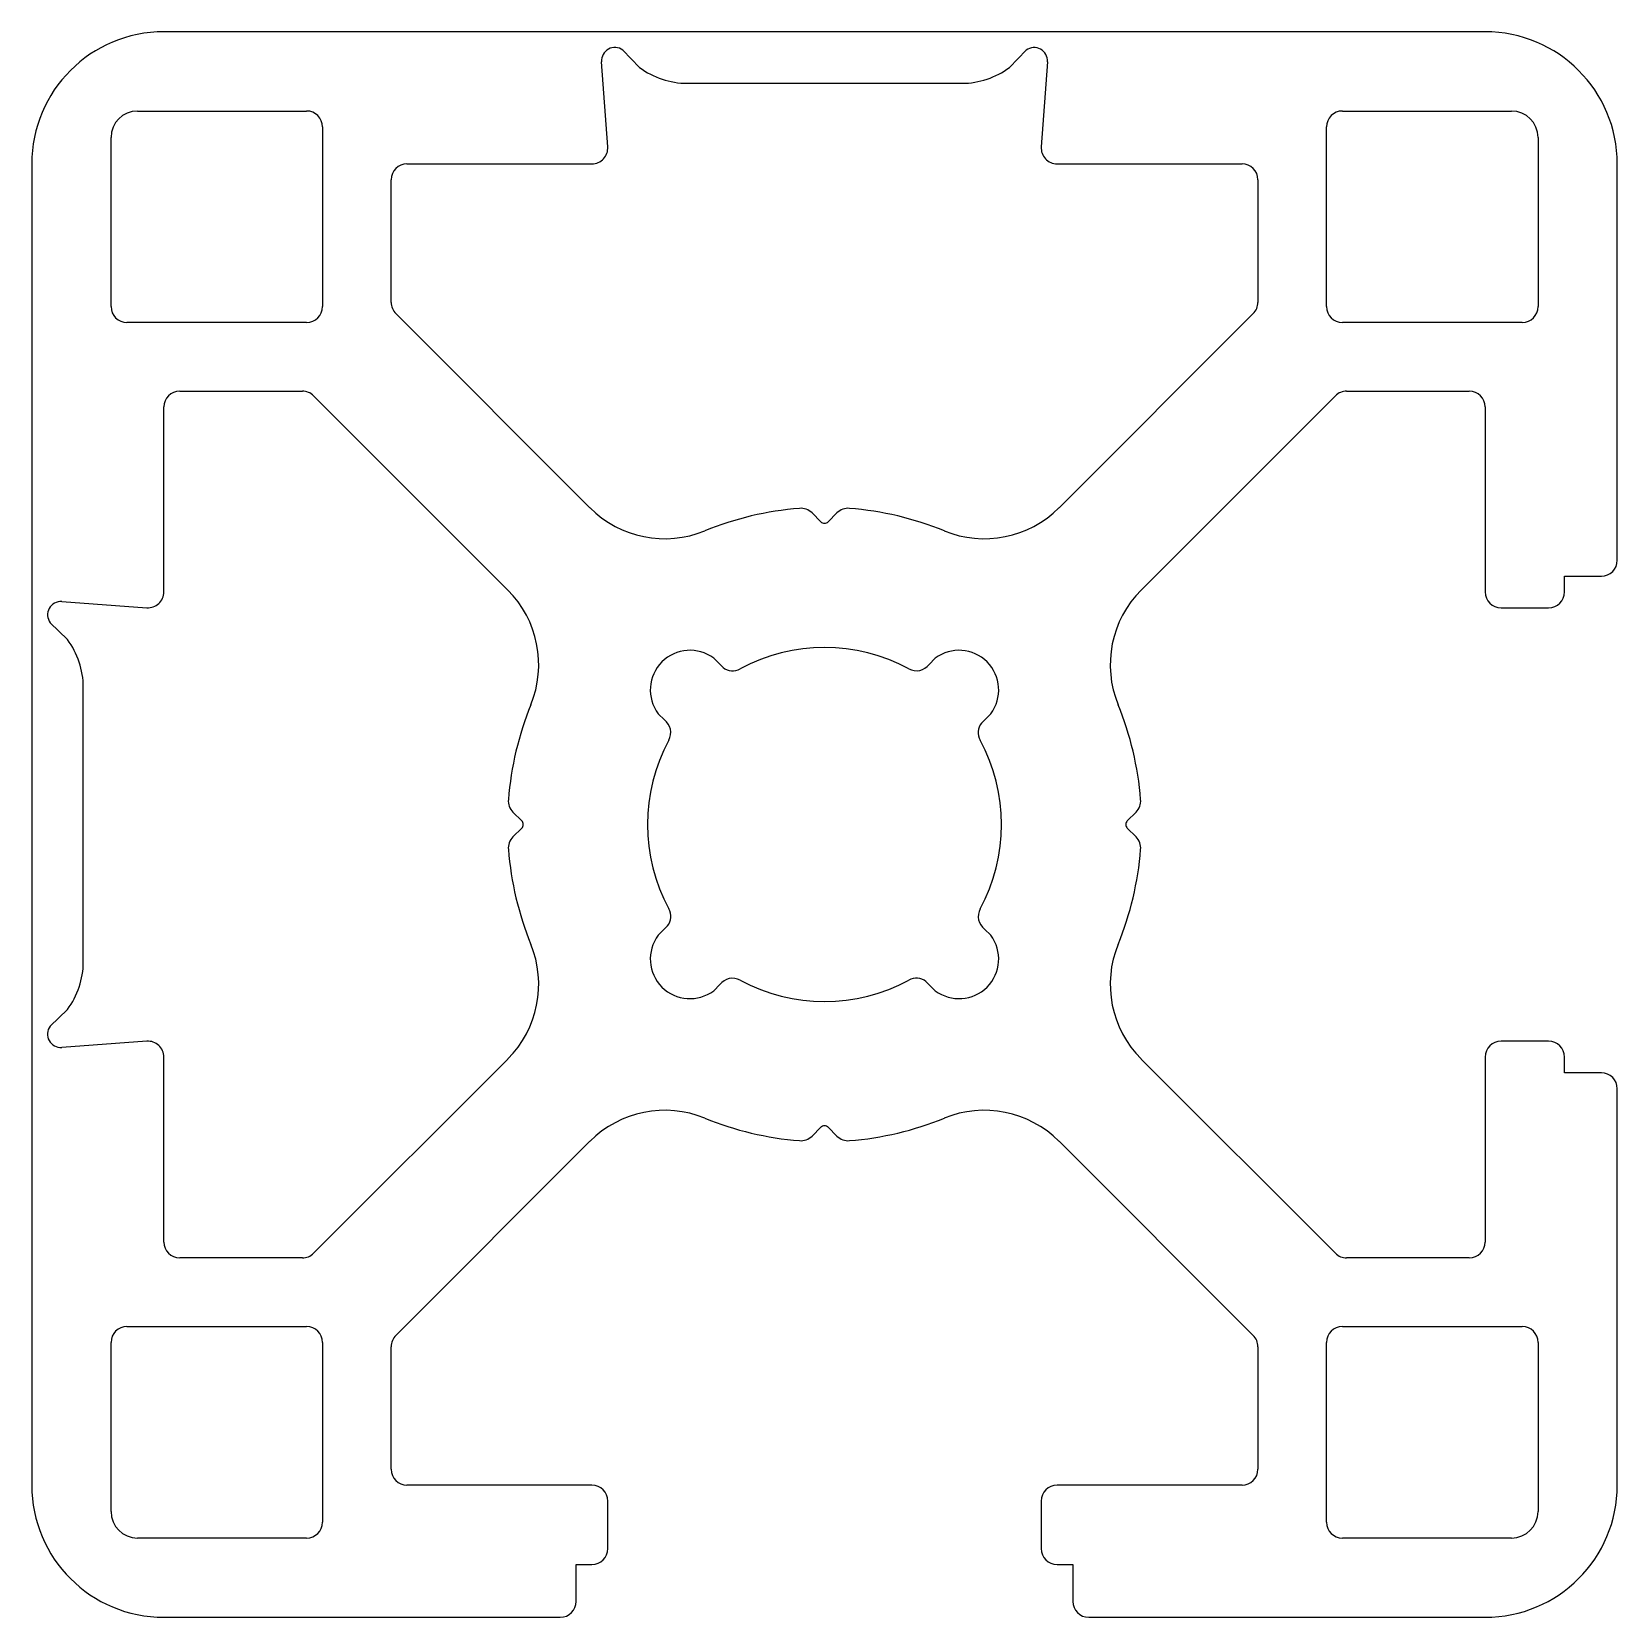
# Model space of a CAD drawing. Extents: x 1132.1 to 1162.1, y 802.1 to 832.1.
import ezdxf

# ---------------------------------------------------------------- set-up
doc = ezdxf.new("R2010")
doc.units = 0
doc.layers.get('0').update_dxf_attribs({"linetype": 'CONTINUOUS'})

msp = doc.modelspace()

# ---------------------------------------------------------------- linework, layer by layer
for p, q in [((1159.584, 832.133), (1134.584, 832.133)), ((1143.265, 831.785), (1143.584, 831.458)), ((1150.584, 831.458), (1150.902, 831.782)), ((1142.982, 829.955), (1142.865, 831.566)), ((1151.302, 831.564), (1151.185, 829.955)), ((1144.484, 831.158), (1149.684, 831.158)), ((1134.084, 830.633), (1137.284, 830.633)), ((1156.884, 830.633), (1160.084, 830.633)), ((1133.584, 826.933), (1133.584, 830.133)), ((1137.584, 830.333), (1137.584, 826.933)), ((1156.584, 826.933), (1156.584, 830.333)), ((1160.584, 830.133), (1160.584, 826.933)), ((1132.084, 829.633), (1132.084, 804.633)), ((1139.184, 829.633), (1142.683, 829.633)), ((1151.484, 829.633), (1154.984, 829.633)), ((1162.084, 822.133), (1162.084, 829.633)), ((1138.884, 827.013), (1138.884, 829.333)), ((1155.284, 829.333), (1155.284, 827.013)), ((1142.646, 823.126), (1138.971, 826.801)), ((1155.196, 826.801), (1151.521, 823.126)), ((1137.284, 826.633), (1133.884, 826.633)), ((1160.284, 826.633), (1156.884, 826.633)), ((1134.884, 825.333), (1137.204, 825.333)), ((1156.963, 825.333), (1159.284, 825.333)), ((1134.584, 821.534), (1134.584, 825.033)), ((1137.416, 825.246), (1141.091, 821.57)), ((1153.076, 821.57), (1156.751, 825.246)), ((1159.584, 825.033), (1159.584, 821.533)), ((1147.013, 822.863), (1146.848, 823.028)), ((1147.319, 823.028), (1147.154, 822.863)), ((1161.084, 821.533), (1161.084, 821.833)), ((1161.084, 821.833), (1161.784, 821.833)), ((1132.653, 821.351), (1134.262, 821.235)), ((1159.884, 821.233), (1160.784, 821.233)), ((1132.759, 820.633), (1132.434, 820.952)), ((1144.988, 820.279), (1145.165, 820.102)), ((1149.063, 820.163), (1149.179, 820.279)), ((1133.059, 814.533), (1133.059, 819.733)), ((1144.054, 819.113), (1143.938, 819.229)), ((1150.229, 819.229), (1150.053, 819.052)), ((1141.189, 817.369), (1141.354, 817.204)), ((1152.813, 817.204), (1152.978, 817.369)), ((1141.354, 817.063), (1141.189, 816.897)), ((1152.978, 816.897), (1152.813, 817.063)), ((1143.938, 815.038), (1144.115, 815.214)), ((1150.113, 815.154), (1150.229, 815.038)), ((1145.104, 814.104), (1144.988, 813.988)), ((1149.179, 813.988), (1149.003, 814.164)), ((1132.432, 813.315), (1132.759, 813.633)), ((1134.262, 813.032), (1132.651, 812.915)), ((1160.784, 813.033), (1159.884, 813.033)), ((1134.584, 809.233), (1134.584, 812.733)), ((1159.584, 812.733), (1159.584, 809.233)), ((1161.084, 812.433), (1161.084, 812.733)), ((1141.091, 812.696), (1137.416, 809.021)), ((1156.751, 809.021), (1153.076, 812.696)), ((1161.784, 812.433), (1161.084, 812.433)), ((1162.084, 804.633), (1162.084, 812.133)), ((1146.848, 811.239), (1147.013, 811.404)), ((1147.154, 811.404), (1147.319, 811.239)), ((1138.971, 807.466), (1142.646, 811.141)), ((1151.521, 811.141), (1155.196, 807.466)), ((1137.204, 808.933), (1134.884, 808.933)), ((1159.284, 808.933), (1156.963, 808.933)), ((1133.884, 807.633), (1137.284, 807.633)), ((1156.884, 807.633), (1160.284, 807.633)), ((1133.584, 804.133), (1133.584, 807.333)), ((1137.584, 807.333), (1137.584, 803.933)), ((1156.584, 803.933), (1156.584, 807.333)), ((1160.584, 807.333), (1160.584, 804.133)), ((1138.884, 804.933), (1138.884, 807.253)), ((1155.284, 807.253), (1155.284, 804.933)), ((1142.684, 804.633), (1139.184, 804.633)), ((1154.984, 804.633), (1151.484, 804.633)), ((1142.984, 803.433), (1142.984, 804.333)), ((1151.184, 804.333), (1151.184, 803.433)), ((1137.284, 803.633), (1134.084, 803.633)), ((1160.084, 803.633), (1156.884, 803.633)), ((1142.384, 802.433), (1142.384, 803.133)), ((1142.384, 803.133), (1142.684, 803.133)), ((1151.484, 803.133), (1151.784, 803.133)), ((1151.784, 803.133), (1151.784, 802.433)), ((1134.584, 802.133), (1142.084, 802.133)), ((1152.084, 802.133), (1159.584, 802.133))]:
    msp.add_line(p, q)
for centre, radius, start, end in [((1134.584, 829.633), 2.5, 90, 180), ((1159.584, 829.633), 2.5, 0, 90), ((1143.115, 831.585), 0.25, 53.1301, 184.3829), ((1151.053, 831.584), 0.249, 355.4848, 127.2931), ((1144.484, 832.658), 1.5, 233.1301, 270), ((1149.684, 832.658), 1.5, 270, 306.8699), ((1134.084, 830.133), 0.5, 90, 180), ((1137.284, 830.333), 0.3, 0, 90), ((1156.884, 830.333), 0.3, 90, 180), ((1160.084, 830.133), 0.5, 0, 90), ((1142.683, 829.933), 0.3, 270, 4.1432), ((1151.484, 829.933), 0.3, 175.853, 270), ((1139.184, 829.333), 0.3, 90, 180), ((1154.984, 829.333), 0.3, 0, 90), ((1133.884, 826.933), 0.3, 180, 270), ((1137.284, 826.933), 0.3, 270, 360), ((1139.184, 827.013), 0.3, 180, 225), ((1154.984, 827.013), 0.3, 315, 360), ((1156.884, 826.933), 0.3, 180, 270), ((1160.284, 826.933), 0.3, 270, 360), ((1134.884, 825.033), 0.3, 90, 180), ((1137.204, 825.033), 0.3, 45, 90), ((1156.963, 825.033), 0.3, 90, 135), ((1159.284, 825.033), 0.3, 0, 90), ((1144.061, 824.54), 2, 225, 292.201), ((1147.084, 817.133), 6, 94.5084, 112.201), ((1146.635, 822.816), 0.3, 44.9997, 94.5084), ((1147.532, 822.816), 0.3, 85.4916, 135.0003), ((1147.084, 817.133), 6, 67.799, 85.4916), ((1150.106, 824.54), 2, 247.799, 315), ((1147.084, 822.933), 0.1, 224.9997, 315.0003), ((1161.784, 822.133), 0.3, 270, 360), ((1134.284, 821.534), 0.3, 265.853, 360), ((1139.677, 820.156), 2, 337.799, 45), ((1154.49, 820.156), 2, 135, 202.201), ((1159.884, 821.533), 0.3, 180, 270), ((1160.784, 821.533), 0.3, 270, 360), ((1132.634, 821.102), 0.25, 85.6171, 216.8699), ((1131.559, 819.733), 1.5, 0, 36.8699), ((1144.538, 819.679), 0.75, 53.1515, 216.8485), ((1147.084, 817.133), 3.35, 61.5448, 118.4552), ((1149.629, 819.679), 0.75, 323.1515, 126.8485), ((1145.344, 820.342), 0.3, 233.1515, 298.4552), ((1148.823, 820.342), 0.3, 241.5448, 323.1515), ((1147.084, 817.133), 6, 157.799, 175.4916), ((1147.084, 817.133), 6, 4.5084, 22.201), ((1143.874, 818.873), 0.3, 331.5448, 53.1515), ((1150.293, 818.873), 0.3, 143.1515, 208.4552), ((1147.084, 817.133), 3.35, 151.5448, 208.4552), ((1147.084, 817.133), 3.35, 331.5448, 28.4552), ((1141.401, 817.581), 0.3, 175.4916, 225.0002), ((1152.766, 817.581), 0.3, 314.9998, 4.5084), ((1141.284, 817.133), 0.1, 314.9998, 45.0002), ((1152.884, 817.133), 0.1, 134.9998, 225.0002), ((1141.401, 816.685), 0.3, 134.9998, 184.5084), ((1147.084, 817.133), 6, 184.5084, 202.201), ((1147.084, 817.133), 6, 337.799, 355.4916), ((1152.766, 816.685), 0.3, 355.4916, 45.0002), ((1143.874, 815.394), 0.3, 323.1515, 28.4552), ((1150.293, 815.394), 0.3, 151.5448, 233.1515), ((1139.677, 814.111), 2, 315, 22.201), ((1144.538, 814.588), 0.75, 143.1515, 306.8485), ((1149.629, 814.588), 0.75, 233.1515, 36.8485), ((1154.49, 814.111), 2, 157.799, 225), ((1131.559, 814.533), 1.5, 323.1301, 0), ((1145.344, 813.924), 0.3, 61.5448, 143.1515), ((1148.823, 813.924), 0.3, 53.1515, 118.4552), ((1147.084, 817.133), 3.35, 241.5448, 298.4552), ((1132.632, 813.165), 0.25, 143.1301, 274.3829), ((1134.284, 812.733), 0.3, 0, 94.1432), ((1159.884, 812.733), 0.3, 90, 180), ((1160.784, 812.733), 0.3, 0, 90), ((1161.784, 812.133), 0.3, 0, 90), ((1144.061, 809.726), 2, 67.799, 135), ((1147.084, 817.133), 6, 247.799, 265.4916), ((1147.084, 817.133), 6, 274.5084, 292.201), ((1150.106, 809.726), 2, 45, 112.201), ((1146.635, 811.451), 0.3, 265.4916, 315.0003), ((1147.084, 811.333), 0.1, 44.9997, 135.0003), ((1147.532, 811.451), 0.3, 224.9997, 274.5084), ((1134.884, 809.233), 0.3, 180, 270), ((1159.284, 809.233), 0.3, 270, 360), ((1137.204, 809.233), 0.3, 270, 315), ((1156.963, 809.233), 0.3, 225, 270), ((1133.884, 807.333), 0.3, 90, 180), ((1137.284, 807.333), 0.3, 0, 90), ((1156.884, 807.333), 0.3, 90, 180), ((1160.284, 807.333), 0.3, 0, 90), ((1139.184, 807.253), 0.3, 135, 180), ((1154.984, 807.253), 0.3, 0, 45), ((1139.184, 804.933), 0.3, 180, 270), ((1154.984, 804.933), 0.3, 270, 360), ((1134.584, 804.633), 2.5, 180, 270), ((1142.684, 804.333), 0.3, 0, 90), ((1151.484, 804.333), 0.3, 90, 180), ((1159.584, 804.633), 2.5, 270, 0), ((1134.084, 804.133), 0.5, 180, 270), ((1160.084, 804.133), 0.5, 270, 0), ((1137.284, 803.933), 0.3, 270, 360), ((1156.884, 803.933), 0.3, 180, 270), ((1142.684, 803.433), 0.3, 270, 360), ((1151.484, 803.433), 0.3, 180, 270), ((1142.084, 802.433), 0.3, 270, 360), ((1152.084, 802.433), 0.3, 180, 270)]:
    msp.add_arc(centre, radius, start, end)

doc.saveas('drawing.dxf')
